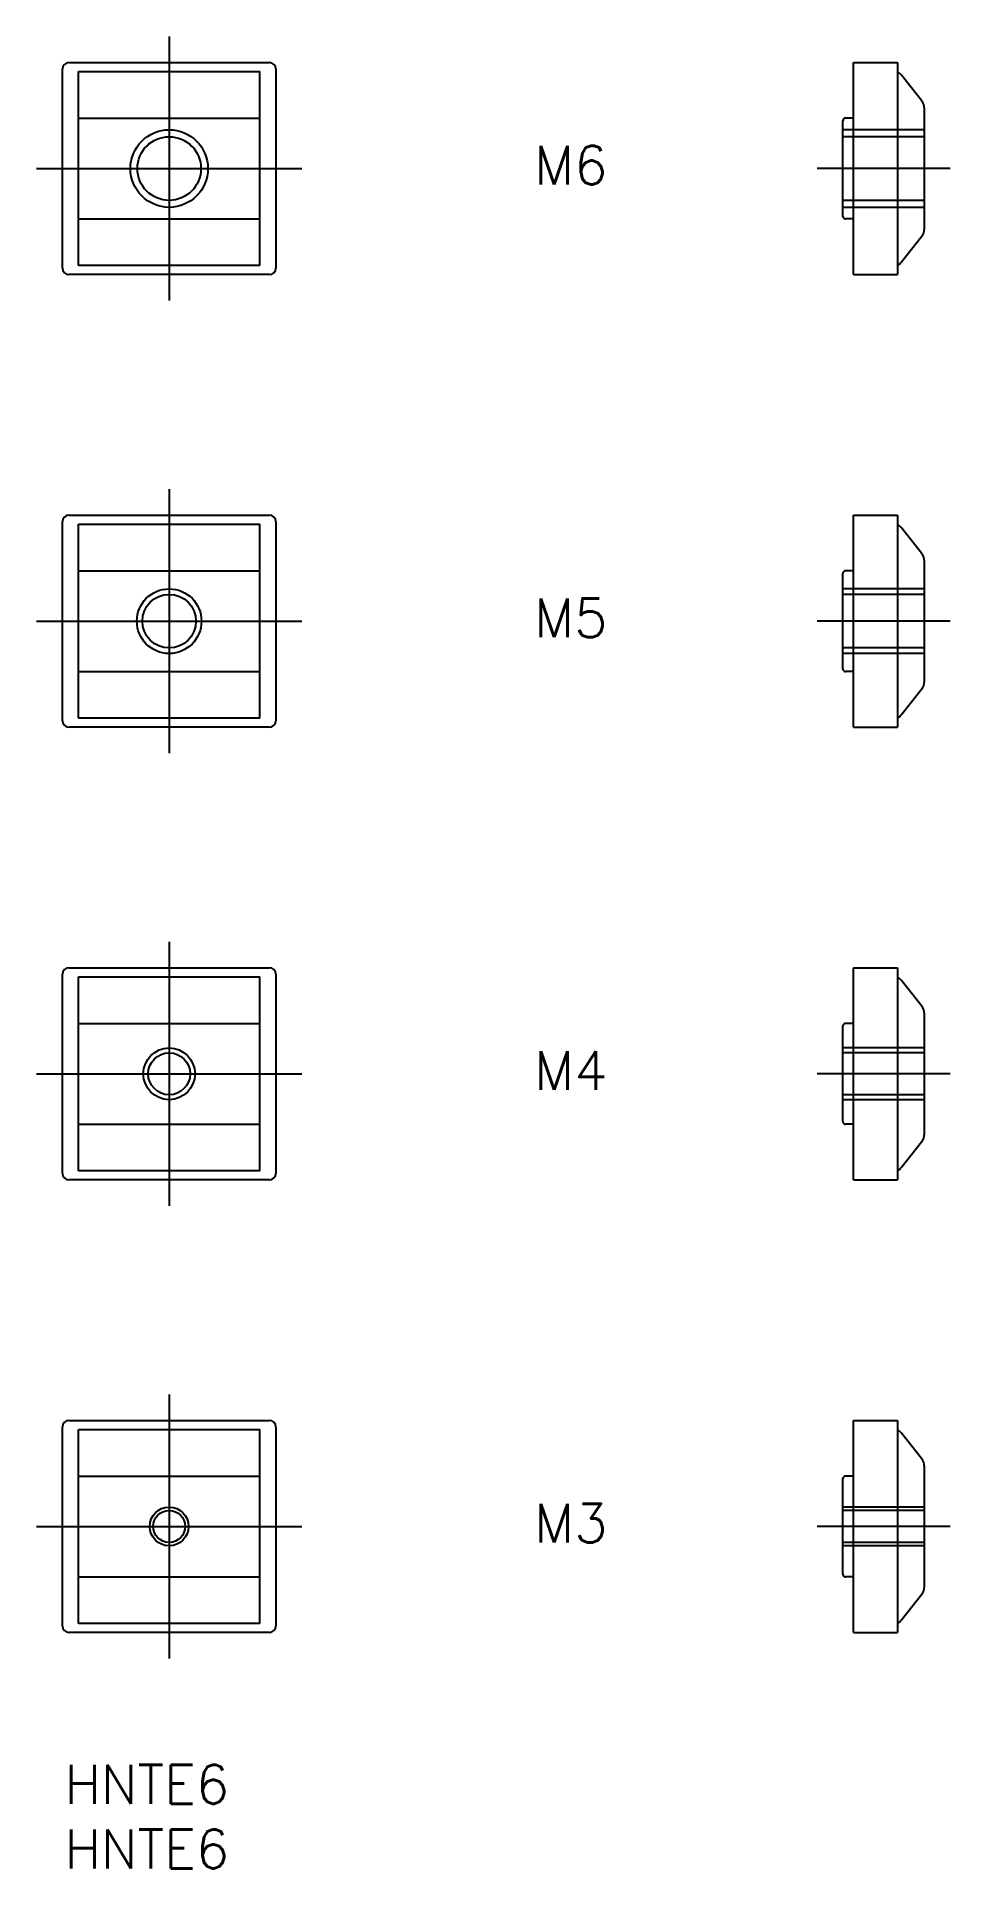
# Model space of a CAD drawing. Extents: x -10 to 60, y -26 to 115.
import ezdxf

# ---------------------------------------------------------------- set-up
doc = ezdxf.new("R2010")
doc.units = 0
doc.linetypes.add('CENTER', pattern=[50.8, 31.75, -6.35, 6.35, -6.35])
doc.linetypes.add('DASHED', pattern=[19.05, 12.7, -6.35])
doc.layers.get('0').update_dxf_attribs({"linetype": 'CONTINUOUS'})
doc.layers.add('CENTER', color=1, linetype='CONTINUOUS')
doc.styles.get("Standard").update_dxf_attribs({"font": 'txt.shx', "height": 3, "bigfont": 'bigfont.shx'})

# ---------------------------------------------------------------- blocks, each defined once
blk = doc.blocks.new('*U2')
at = {"color": 7, "linetype": 'CONTINUOUS'}
blk.add_text('HNTE6', height=3, dxfattribs=at).set_placement((-8.1, -26.44))
blk = doc.blocks.new('*U3')
at = {"color": 7, "linetype": 'CONTINUOUS'}
blk.add_text('HNTE6', height=3, dxfattribs=at).set_placement((-8.1, -21.44))
blk = doc.blocks.new('*U4')
at = {"color": 7, "linetype": 'CONTINUOUS'}
blk.add_text('M4', height=3, dxfattribs=at).set_placement((28.24, 33.76))
blk = doc.blocks.new('*U5')
at = {"color": 7, "linetype": 'CONTINUOUS'}
blk.add_text('M3', height=3, dxfattribs=at).set_placement((28.24, -1.24))
blk = doc.blocks.new('*U6')
at = {"color": 7, "linetype": 'CONTINUOUS'}
blk.add_text('M5', height=3, dxfattribs=at).set_placement((28.24, 68.76))
blk = doc.blocks.new('*U7')
at = {"color": 7, "linetype": 'CONTINUOUS'}
blk.add_text('M6', height=3, dxfattribs=at).set_placement((28.24, 103.76))

msp = doc.modelspace()

# ---------------------------------------------------------------- linework, layer by layer
at = {"color": 7, "linetype": 'CONTINUOUS'}
for p, q in [((-8.25, 97.3), (-8.25, 112.7)), ((-7.75, 113.2), (7.75, 113.2)), ((-7, 112.5), (7, 112.5)), ((-7, 97.5), (-7, 112.5)), ((7, 97.5), (7, 112.5)), ((8.25, 112.7), (8.25, 97.3)), ((52.91, 96.8), (52.91, 113.2)), ((52.91, 113.2), (56.33, 113.2)), ((56.33, 113.2), (56.33, 96.8)), ((58.19, 110.25), (56.63, 112.22)), ((58.41, 100.36), (58.41, 109.62)), ((-7, 108.9), (7, 108.9)), ((52.11, 101.3), (52.11, 108.7)), ((52.91, 108.9), (52.31, 108.9)), ((-7, 101.1), (7, 101.1)), ((52.91, 101.1), (52.31, 101.1)), ((56.63, 97.78), (58.19, 99.74)), ((7.75, 96.8), (-7.75, 96.8)), ((7, 97.5), (-7, 97.5)), ((52.91, 96.8), (56.33, 96.8)), ((-7.75, 78.2), (7.75, 78.2)), ((52.91, 61.8), (52.91, 78.2)), ((52.91, 78.2), (56.33, 78.2)), ((56.33, 78.2), (56.33, 61.8)), ((-8.25, 62.3), (-8.25, 77.7)), ((-7, 77.5), (7, 77.5)), ((-7, 62.5), (-7, 77.5)), ((7, 62.5), (7, 77.5)), ((8.25, 77.7), (8.25, 62.3)), ((58.19, 75.25), (56.63, 77.22)), ((-7, 73.9), (7, 73.9)), ((52.11, 66.3), (52.11, 73.7)), ((52.91, 73.9), (52.31, 73.9)), ((58.41, 65.36), (58.41, 74.62)), ((-7, 66.1), (7, 66.1)), ((52.91, 66.1), (52.31, 66.1)), ((56.63, 62.78), (58.19, 64.74)), ((7, 62.5), (-7, 62.5)), ((7.75, 61.8), (-7.75, 61.8)), ((52.91, 61.8), (56.33, 61.8)), ((-8.25, 27.3), (-8.25, 42.7)), ((-7.75, 43.2), (7.75, 43.2)), ((-7, 42.5), (7, 42.5)), ((-7, 27.5), (-7, 42.5)), ((7, 27.5), (7, 42.5)), ((8.25, 42.7), (8.25, 27.3)), ((52.91, 26.8), (52.91, 43.2)), ((52.91, 43.2), (56.33, 43.2)), ((56.33, 43.2), (56.33, 26.8)), ((58.19, 40.25), (56.63, 42.22)), ((-7, 38.9), (7, 38.9)), ((52.11, 31.3), (52.11, 38.7)), ((52.91, 38.9), (52.31, 38.9)), ((58.41, 30.36), (58.41, 39.62)), ((-7, 31.1), (7, 31.1)), ((52.91, 31.1), (52.31, 31.1)), ((56.63, 27.78), (58.19, 29.74)), ((7, 27.5), (-7, 27.5)), ((7.75, 26.8), (-7.75, 26.8)), ((52.91, 26.8), (56.33, 26.8)), ((-8.25, -7.7), (-8.25, 7.7)), ((-7.75, 8.2), (7.75, 8.2)), ((-7, 7.5), (7, 7.5)), ((-7, -7.5), (-7, 7.5)), ((7, -7.5), (7, 7.5)), ((8.25, 7.7), (8.25, -7.7)), ((52.91, -8.2), (52.91, 8.2)), ((52.91, 8.2), (56.33, 8.2)), ((56.33, 8.2), (56.33, -8.2)), ((58.19, 5.25), (56.63, 7.22)), ((58.41, -4.64), (58.41, 4.62)), ((-7, 3.9), (7, 3.9)), ((52.11, -3.7), (52.11, 3.7)), ((52.91, 3.9), (52.31, 3.9)), ((-7, -3.9), (7, -3.9)), ((52.91, -3.9), (52.31, -3.9)), ((56.63, -7.22), (58.19, -5.26)), ((7.75, -8.2), (-7.75, -8.2)), ((7, -7.5), (-7, -7.5)), ((52.91, -8.2), (56.33, -8.2))]:
    msp.add_line(p, q, dxfattribs=at)
at = {"color": 3, "linetype": 'DASHED'}
for p, q in [((58.41, 108), (52.11, 108)), ((58.41, 107.46), (52.11, 107.46)), ((58.41, 102.54), (52.11, 102.54)), ((58.41, 102), (52.11, 102)), ((58.41, 72.5), (52.11, 72.5)), ((58.41, 72.07), (52.11, 72.07)), ((58.41, 67.93), (52.11, 67.93)), ((58.41, 67.5), (52.11, 67.5)), ((58.41, 37), (52.11, 37)), ((58.41, 36.62), (52.11, 36.62)), ((58.41, 33.38), (52.11, 33.38)), ((58.41, 33), (52.11, 33)), ((58.41, 1.5), (52.11, 1.5)), ((58.41, 1.23), (52.11, 1.23)), ((58.41, -1.23), (52.11, -1.23)), ((58.41, -1.5), (52.11, -1.5))]:
    msp.add_line(p, q, dxfattribs=at)
at = {"color": 3, "linetype": 'CONTINUOUS'}
for centre, radius in [((0, 105), 3), ((0, 70), 2.5), ((0, 35), 2), ((0, 0), 1.5)]:
    msp.add_circle(centre, radius, dxfattribs=at)
at = {"color": 7, "linetype": 'CONTINUOUS'}
for centre, radius in [((0, 105), 2.46), ((0, 70), 2.07), ((0, 35), 1.62), ((0, 0), 1.23)]:
    msp.add_circle(centre, radius, dxfattribs=at)
for centre, radius, start, end in [((-7.75, 112.7), 0.5, 90, 180), ((7.75, 112.7), 0.5, 0, 90), ((55.84, 111.6), 1, 38.4365, 61.1168), ((57.41, 109.62), 1, 360, 38.6598), ((52.31, 108.7), 0.2, 90, 180), ((52.31, 101.3), 0.2, 180, 270), ((57.41, 100.36), 1, 321.3402, 360), ((55.85, 98.4), 1, 298.7262, 321.3402), ((-7.75, 97.3), 0.5, 180, 270), ((7.75, 97.3), 0.5, 270, 0), ((-7.75, 77.7), 0.5, 90, 180), ((7.75, 77.7), 0.5, 0, 90), ((55.84, 76.6), 1, 38.4365, 61.1168), ((57.41, 74.62), 1, 360, 38.6598), ((52.31, 73.7), 0.2, 90, 180), ((52.31, 66.3), 0.2, 180, 270), ((57.41, 65.36), 1, 321.3402, 360), ((55.85, 63.4), 1, 298.7262, 321.3402), ((-7.75, 62.3), 0.5, 180, 270), ((7.75, 62.3), 0.5, 270, 0), ((-7.75, 42.7), 0.5, 90, 180), ((7.75, 42.7), 0.5, 0, 90), ((55.84, 41.6), 1, 38.4365, 61.1168), ((57.41, 39.62), 1, 360, 38.6598), ((52.31, 38.7), 0.2, 90, 180), ((52.31, 31.3), 0.2, 180, 270), ((57.41, 30.36), 1, 321.3402, 360), ((-7.75, 27.3), 0.5, 180, 270), ((7.75, 27.3), 0.5, 270, 0), ((55.85, 28.4), 1, 298.7262, 321.3402), ((-7.75, 7.7), 0.5, 90, 180), ((7.75, 7.7), 0.5, 0, 90), ((55.84, 6.6), 1, 38.4365, 61.1168), ((57.41, 4.62), 1, 360, 38.6598), ((52.31, 3.7), 0.2, 90, 180), ((52.31, -3.7), 0.2, 180, 270), ((57.41, -4.64), 1, 321.3402, 360), ((-7.75, -7.7), 0.5, 180, 270), ((7.75, -7.7), 0.5, 270, 0), ((55.85, -6.6), 1, 298.7262, 321.3402)]:
    msp.add_arc(centre, radius, start, end, dxfattribs=at)
at = {"layer": 'CENTER', "color": 1, "linetype": 'CENTER'}
for p, q in [((0, 115.2), (0, 94.8)), ((-10.25, 105), (10.25, 105)), ((60.41, 105), (50.11, 105)), ((0, 80.2), (0, 59.8)), ((-10.25, 70), (10.25, 70)), ((60.41, 70), (50.11, 70)), ((0, 45.2), (0, 24.8)), ((-10.25, 35), (10.25, 35)), ((60.41, 35), (50.11, 35)), ((0, 10.2), (0, -10.2)), ((-10.25, 0), (10.25, 0)), ((60.41, 0), (50.11, 0))]:
    msp.add_line(p, q, dxfattribs=at)

# ---------------------------------------------------------------- block references
at = {"color": 7, "linetype": 'CONTINUOUS'}
for name in ['*U7', '*U6', '*U4', '*U5', '*U3', '*U2']:
    msp.add_blockref(name, (0, 0), dxfattribs=at)

doc.saveas('drawing.dxf')
